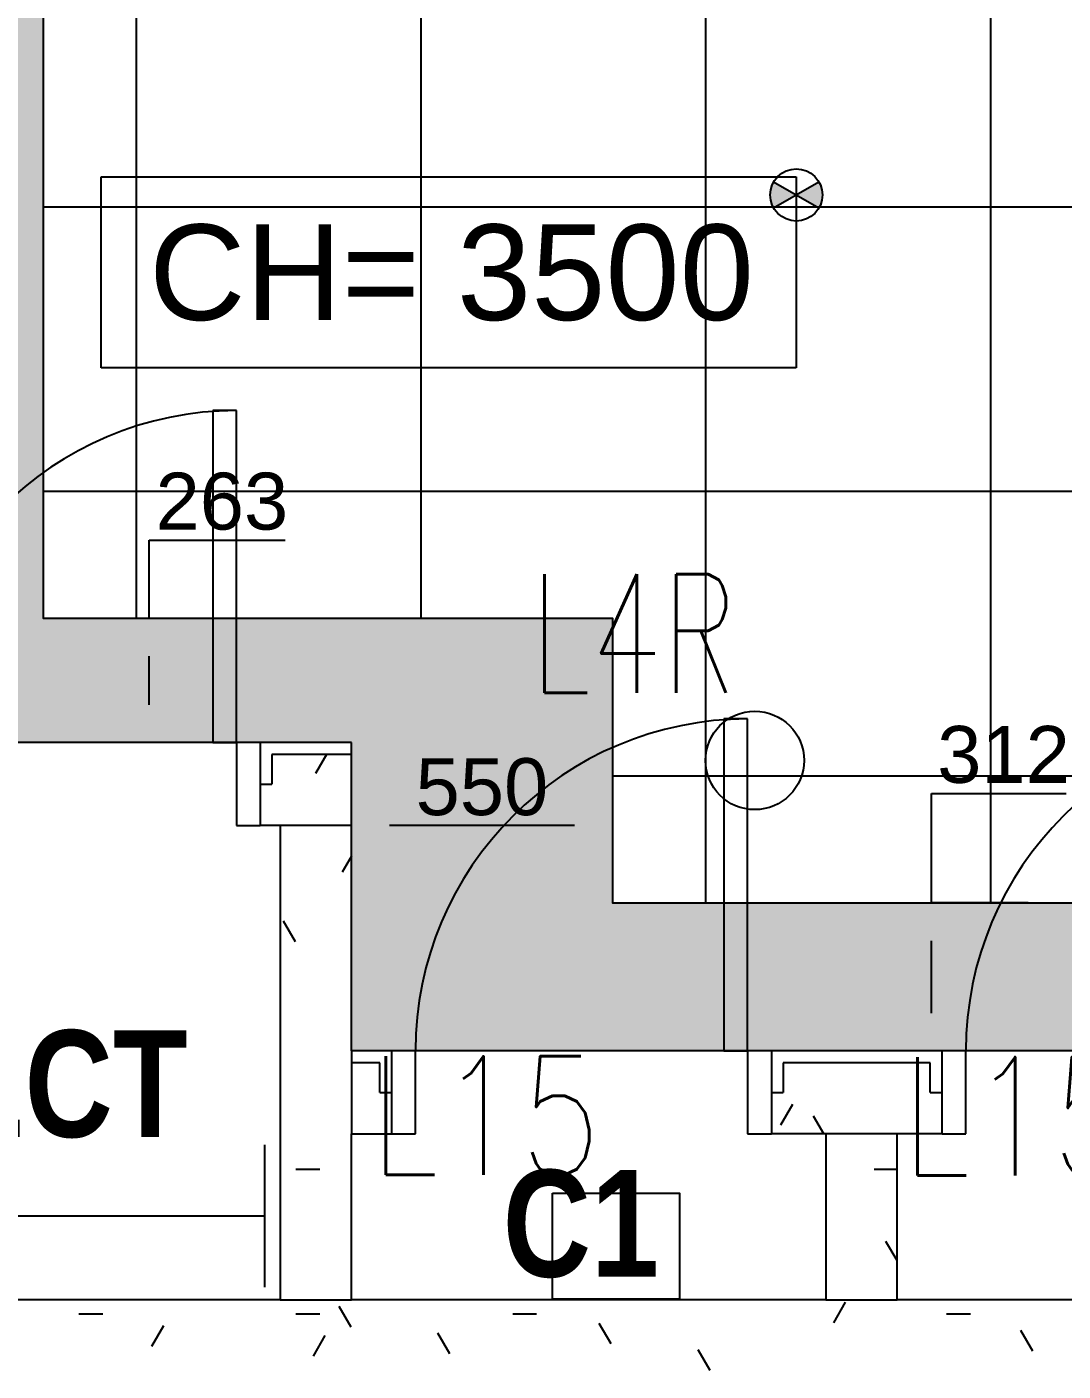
# Model space of a CAD drawing. Header units: millimetres. Extents: x -92759 to 184353, y -15225 to 86714.
# Drawn here: x -39717 to -37533, y 57791 to 60625 of the extents above; entities that cross this region are included whole.
import ezdxf

# ---------------------------------------------------------------- set-up
doc = ezdxf.new("R2010")
doc.units = ezdxf.units.MM
doc.linetypes.add('HIDDEN', pattern=[0.375, 0.25, -0.125])
doc.layers.get('Defpoints').update_dxf_attribs({"color": 8})
for name, color, linetype in [('0-1', 9, 'Continuous'), ('0-L15', 1, 'Continuous'), ('0-Motion Sensor', 1, 'Continuous'), ('A-_DOOR----_E-1', 8, 'Continuous'), ('A-_ROOMNAME_A', 8, 'Continuous'), ('A-_WALL----_E', 8, 'Continuous'), ('A-_WALL----_H-1', 9, 'Continuous'), ('A-_WALLPRTN_E', 8, 'Continuous'), ('A-PATT-CONC', 8, 'Continuous'), ('E-_LITG _ CKT -DB', 1, 'HIDDEN'), ('E-legend', 1, 'Continuous'), ('HF', 7, 'Continuous'), ('HF Text', 7, 'Continuous'), ('HFI 02', 7, 'Continuous')]:
    doc.layers.add(name, color=color, linetype=linetype)
doc.layers.add('HFI 9MM FPB', color=94, linetype='Continuous', lineweight=5)
doc.styles.add('Arial', font='arial.ttf')
doc.styles.add('Arial Narrow_B_1', font='ARIALNB.TTF', dxfattribs={"height": 300})
doc.styles.add('Arial_4', font='arial.ttf', dxfattribs={"height": 1.8})
doc.styles.add('Simplex', font='simplex_.ttf', dxfattribs={"width": 0.7, "height": 450})
doc.styles.get("Standard").update_dxf_attribs({"font": 'arial.ttf'})
doc.styles.add('TEXT_Default', font='SIMPLEX.SHX', dxfattribs={"width": 0.8})
doc.dimstyles.get("Standard").update_dxf_attribs({"dimtxt": 0.18, "dimasz": 0.18, "dimexe": 0.18, "dimexo": 0.0625, "dimgap": 0.09, "dimtad": 0, "dimtih": 1, "dimtoh": 1, "dimdec": 4, "dimzin": 0, "dimdsep": 46, "dimtxsty": 'Standard', "dimcen": 0.09, "dimadec": 0, "dimazin": 0, "dimtfac": 1, "dimtdec": 4, "dimtofl": 0, "dimtmove": 0, "dimatfit": 3, "dimfxl": 1, "dimtolj": 1, "dimtzin": 0, "dimarcsym": 0})
pattern_1 = [(0, (-11870.95, 40538.29), (609.6, 152.4), [50.292, -406.908, 50.292, -406.908, -2438.4]), (0, (-11870.95, 40538.29), (609.6, 152.4), [-914.4, 50.292, -864.108, 50.292, -406.908, -1066.8]), (0, (-11870.95, 40538.29), (609.6, 152.4), [-2286, 50.292, -254.508, 50.292, -711.708]), (120, (-11642.35, 40614.49), (-436.7823, 451.7291), [50.292, -406.908, 50.292, -406.908, -2438.4]), (120, (-11642.35, 40614.49), (-436.7823, 451.7291), [-914.4, 50.292, -864.108, 50.292, -406.908, -1066.8]), (120, (-11642.35, 40614.49), (-436.7823, 451.7291), [-2286, 50.292, -254.508, 50.292, -711.708]), (240, (-11566.15, 40919.29), (-172.8177, -604.1291), [50.292, -406.908, 50.292, -406.908, -2438.4]), (240, (-11566.15, 40919.29), (-172.8177, -604.1291), [-914.4, 50.292, -864.108, 50.292, -406.908, -1066.8]), (240, (-11566.15, 40919.29), (-172.8177, -604.1291), [-2286, 50.292, -254.508, 50.292, -711.708])]

# ---------------------------------------------------------------- blocks, each defined once
blk = doc.blocks.new('IDA - F - Single - Swing - 800L X 2100H - FMD-03-2HR RISERS-10593745-BLK8_RHH_1ST STOREY PLAN')
at = {"layer": 'A-_DOOR----_E-1'}
for p, q in [((350, 787.5), (300, 787.5)), ((300, 787.5), (300, 87.5)), ((350, 87.5), (350, 787.5)), ((-350, 87.5), (-400, 87.5)), ((-350, -87.5), (-350, 87.5)), ((300, 87.5), (350, 87.5)), ((400, 87.5), (350, 87.5)), ((350, 87.5), (350, -87.5)), ((-400, -87.5), (-350, -87.5)), ((350, -87.5), (400, -87.5))]:
    blk.add_line(p, q, dxfattribs=at)
blk.add_arc((350, 87.5), 700, 90, 180, dxfattribs=at)
blk.add_arc((350, 87.5), 700, 90, 180, dxfattribs=at)
blk = doc.blocks.new('A$Cb2bf8f38')
at = {"layer": 'A-_WALL----_H-1'}
h = blk.add_hatch(dxfattribs=at)
h.set_pattern_fill('FP_1', color=256, style=0, pattern_type=2)
h.set_pattern_definition(pattern_1)
h.paths.add_polyline_path([(3707.5, 26400), (3900, 26400), (3900, 26550), (3732.5, 26550), (3732.5, 26487.5), (3707.5, 26487.5)])
h.paths.add_polyline_path([(2300, 26400), (2907.5, 26400), (2907.5, 26487.5), (2882.5, 26487.5), (2882.5, 26550), (2300, 26550), (2300, 26487.5)])
h = blk.add_hatch(dxfattribs=at)
h.set_pattern_fill('FP_1', color=256, style=0, pattern_type=2)
h.set_pattern_definition(pattern_1)
h.paths.add_polyline_path([(3900, 25400), (3900, 26400), (3750, 26400), (3750, 25400)])
h = blk.add_hatch(dxfattribs=at)
h.set_pattern_fill('FP_1', color=256, style=0, pattern_type=2)
h.set_pattern_definition(pattern_1)
h.paths.add_polyline_path([(6050, 25750), (6292.5, 25750), (6292.5, 25837.5), (6267.5, 25837.5), (6267.5, 25900), (5970, 25900), (5970, 25837.5), (5945, 25837.5), (5945, 25750)])
h.paths.add_polyline_path([(4900, 25750), (5145, 25750), (5145, 25837.5), (5120, 25837.5), (5120, 25900), (4810, 25900), (4810, 25837.5), (4785, 25837.5), (4785, 25750)])
h.paths.add_polyline_path([(3985, 25750), (3985, 25837.5), (3960, 25837.5), (3960, 25900), (3900, 25900), (3900, 25750)])
h.paths.add_polyline_path([(7092.5, 25750), (7200, 25750), (7200, 25900), (7117.5, 25900), (7117.5, 25837.5), (7092.5, 25837.5)])
h = blk.add_hatch(dxfattribs=at)
h.set_pattern_fill('FP_1', color=256, style=0, pattern_type=2)
h.set_pattern_definition(pattern_1)
h.paths.add_polyline_path([(5050, 25400), (5050, 25750), (4900, 25750), (4900, 25400)])
h = blk.add_hatch(dxfattribs=at)
h.set_pattern_fill('FP_1', color=256, style=0, pattern_type=2)
h.set_pattern_definition(pattern_1)
h.paths.add_polyline_path([(2300, 25250), (7200, 25250), (7200, 25400), (2300, 25400)])
at = {"layer": 'A-_WALL----_E'}
for p, q in [((3900, 26575), (3707.5, 26575)), ((3707.5, 26575), (3707.5, 26400)), ((3900, 26400), (3900, 26575)), ((3732.5, 26550), (3732.5, 26487.5)), ((3900, 26550), (3732.5, 26550)), ((3707.5, 26487.5), (3732.5, 26487.5)), ((3900, 26400), (3707.5, 26400)), ((3985, 25925), (3900, 25925)), ((3900, 25925), (3900, 25750)), ((3985, 25750), (3985, 25925)), ((5145, 25925), (4785, 25925)), ((4785, 25925), (4785, 25750)), ((5145, 25750), (5145, 25925)), ((3960, 25900), (3900, 25900)), ((3960, 25837.5), (3960, 25900)), ((5120, 25900), (4810, 25900)), ((4810, 25900), (4810, 25837.5)), ((5120, 25837.5), (5120, 25900)), ((3960, 25837.5), (3985, 25837.5)), ((4785, 25837.5), (4810, 25837.5)), ((5120, 25837.5), (5145, 25837.5)), ((3900, 25750), (3985, 25750)), ((5145, 25750), (4785, 25750)), ((3750, 25400), (3900, 25400)), ((4900, 25400), (5050, 25400))]:
    blk.add_line(p, q, dxfattribs=at)
at = {"layer": 'A-_WALLPRTN_E'}
for p, q in [((3750, 26400), (3750, 25400)), ((3900, 25925), (3900, 26400)), ((3900, 25400), (3900, 25750)), ((4900, 25750), (4900, 25400)), ((5050, 25400), (5050, 25750)), ((3750, 25400), (2450, 25400)), ((4900, 25400), (3900, 25400)), ((6050, 25400), (5050, 25400))]:
    blk.add_line(p, q, dxfattribs=at)
at = {"layer": 'A-_DOOR----_E-1'}
for p in [(3307.5, 26487.5), (4385, 25837.5), (5545, 25837.5)]:
    blk.add_blockref('IDA - F - Single - Swing - 800L X 2100H - FMD-03-2HR RISERS-10593745-BLK8_RHH_1ST STOREY PLAN', p, dxfattribs=at)
at = {"layer": 'A-_ROOMNAME_A', "char_height": 225, "attachment_point": 1, "style": 'Arial Narrow_B_1'}
for s, insert, width in [('ELECT', (2709.9, 25968.6), 1046.202), ('C1', (4218.9, 25674), 408.861)]:
    blk.add_mtext(s, dxfattribs=dict(at, insert=insert, width=width))
blk = doc.blocks.new('*D584')
at = {"layer": 'Defpoints', "color": 0, "transparency": 16777216}
for p in [(16993.5, 485699.2), (17197.4, 485699.2), (17205.4, 485386.7)]:
    blk.add_point(p, dxfattribs=at)
at = {"layer": 'HFI 02', "color": 0, "lineweight": -2, "transparency": 16777216}
for p, q in [((16993.5, 485699.2), (16993.5, 485929.7)), ((16993.5, 485929.7), (17277.3, 485929.7)), ((17197.4, 485699.2), (16993.3, 485699.2)), ((16993.5, 485466.7), (16993.5, 485619.2)), ((17205.3, 485386.7), (16993.3, 485386.7))]:
    blk.add_line(p, q, dxfattribs=at)
at = {"layer": 'HFI 02', "color": 0, "transparency": 16777216}
for points in [[(16980.2, 485619.2), (17006.8, 485619.2), (16993.5, 485699.2)], [(16980.2, 485466.7), (17006.8, 485466.7), (16993.5, 485386.7)]]:
    blk.add_solid(points, dxfattribs=at)
at = {"layer": 'HFI 02', "color": 152, "true_color": 0x2776bb, "transparency": 16777216, "insert": (17145.4, 486011), "char_height": 120, "attachment_point": 5, "style": 'Arial'}
blk.add_mtext('\\A1;312', dxfattribs=at)
blk = doc.blocks.new('*D681')
at = {"layer": 'Defpoints', "color": 0, "transparency": 16777216}
for p in [(16321, 485881.6), (15771, 485861.7), (15771, 485861.7)]:
    blk.add_point(p, dxfattribs=at)
at = {"layer": 'HFI 02', "color": 0, "lineweight": -2, "transparency": 16777216}
for p, q in [((16321, 485881.5), (16321, 485861.5)), ((15771, 485861.8), (15771, 485861.9)), ((16241, 485861.7), (15851, 485861.7))]:
    blk.add_line(p, q, dxfattribs=at)
at = {"layer": 'HFI 02', "color": 0, "transparency": 16777216}
for points in [[(15851, 485875), (15851, 485848.4), (15771, 485861.7)], [(16241, 485875), (16241, 485848.4), (16321, 485861.7)]]:
    blk.add_solid(points, dxfattribs=at)
at = {"layer": 'HFI 02', "color": 152, "true_color": 0x2776bb, "transparency": 16777216, "insert": (16046, 485943), "char_height": 120, "attachment_point": 5, "style": 'Arial'}
blk.add_mtext('\\A1;550', dxfattribs=at)
blk = doc.blocks.new('*D680')
at = {"layer": 'Defpoints', "color": 0, "transparency": 16777216}
for p in [(15344.3, 486299.2), (15344.3, 486036.7), (15344.3, 486036.7)]:
    blk.add_point(p, dxfattribs=at)
at = {"layer": 'HFI 02', "color": 0, "lineweight": -2, "transparency": 16777216}
for p, q in [((15344.3, 486299.2), (15344.3, 486463.7)), ((15344.3, 486463.7), (15631.5, 486463.7)), ((15344.3, 486299.2), (15344.1, 486299.2)), ((15344.3, 486116.7), (15344.3, 486219.2)), ((15344.3, 486036.7), (15344.1, 486036.7))]:
    blk.add_line(p, q, dxfattribs=at)
at = {"layer": 'HFI 02', "color": 0, "transparency": 16777216}
for points in [[(15331, 486219.2), (15357.6, 486219.2), (15344.3, 486299.2)], [(15331, 486116.7), (15357.6, 486116.7), (15344.3, 486036.7)]]:
    blk.add_solid(points, dxfattribs=at)
at = {"layer": 'HFI 02', "color": 152, "true_color": 0x2776bb, "transparency": 16777216, "insert": (15497.9, 486545), "char_height": 120, "attachment_point": 5, "style": 'Arial'}
blk.add_mtext('\\A1;263', dxfattribs=at)
blk = doc.blocks.new('L15 Square')
at = {"layer": 'E-legend', "lineweight": 25}
blk.add_lwpolyline([(-438942.6, 389274.6), (-438674.5, 389274.6), (-438674.5, 389050.7), (-438942.6, 389050.7)], close=True, dxfattribs=at)
at = {"layer": 'E-legend', "lineweight": 25, "style": 'TEXT_Default', "width": 0.8}
blk.add_text('L15', height=250, dxfattribs=at).set_placement((-439328, 389312.8))
blk = doc.blocks.new('L15-RISER')
at = {"layer": 'E-legend', "lineweight": 25}
for p, q in [((20488.5, -12614.6), (20488.5, -12914.6)), ((21688.5, -12914.6), (21688.5, -12614.6)), ((20488.5, -12764.6), (21688.5, -12764.6))]:
    blk.add_line(p, q, dxfattribs=at)
at = {"layer": 'E-legend', "lineweight": 25, "style": 'Simplex', "width": 0.5}
blk.add_text('L15', height=350, dxfattribs=at).set_placement((20383.5, -12548.1))
blk = doc.blocks.new('Motion Sensor')
at = {"layer": 'E-legend', "lineweight": 25}
h = blk.add_hatch(color=256, dxfattribs=at)
h.dxf.hatch_style = 1
h.paths.add_polyline_path([(10021, -17121.6), (9973.3, -17094.1, 0.131652), (9965.9, -17121.6, 0.131652), (9973.3, -17149.1)])
h = blk.add_hatch(color=256, dxfattribs=at)
h.dxf.hatch_style = 1
h.paths.add_polyline_path([(10068.6, -17094.1), (10021, -17121.6), (10068.6, -17149.1, 0.131652), (10076, -17121.6, 0.131652)])
for p, q in [((9973.3, -17094.1), (10068.6, -17149.1)), ((9973.3, -17149.1), (10068.6, -17094.1))]:
    blk.add_line(p, q, dxfattribs=at)
blk.add_circle((10021, -17121.6), 55, dxfattribs=at)
blk = doc.blocks.new('A$C020d881d')
at = {"layer": 'E-legend', "lineweight": 25}
blk.add_circle((818.7, 172), 103.8, dxfattribs=at)
at = {"layer": 'E-legend', "lineweight": 25, "style": 'Simplex', "width": 0.7}
blk.add_text('L4R', height=250, dxfattribs=at).set_placement((345.2, 314.3))
blk = doc.blocks.new('EL_B8_L1_R4')
at = {"layer": '0-L15'}
blk.add_blockref('L15-RISER', (-7178.2, -2216.7), dxfattribs=at)
at = {"layer": '0-L15', "color": 0, "linetype": 'ByBlock', "lineweight": 0}
for p in [(454059, -404207.5), (455179.5, -404209)]:
    blk.add_blockref('L15 Square', p, dxfattribs=at)
at = {"layer": '0-Motion Sensor'}
blk.add_blockref('Motion Sensor', (5609.5, 4292.9), dxfattribs=at)
at = {"layer": 'E-_LITG _ CKT -DB', "ltscale": 0.5}
blk.add_blockref('A$C020d881d', (14724.3, -14192.8), dxfattribs=at)
blk = doc.blocks.new('RCP_B8L1')
at = {"layer": 'A-PATT-CONC'}
h = blk.add_hatch(dxfattribs=at)
h.set_pattern_fill('ANSI37', color=256, scale=189, angle=45)
h.set_pattern_definition([(90, (18720.95, 488099.2), (-600.075, 0), []), (180, (18720.95, 488099.2), (-6e-14, -600.075), [])])
h.paths.add_polyline_path([(15120.95033, 488099.20958), (15120.95033, 486299.20958), (16320.95033, 486299.20958), (16320.95033, 485699.20958), (18720.95033, 485699.20958), (18720.95033, 488099.20958)])
at = {"layer": 'HFI 9MM FPB'}
h = blk.add_hatch(dxfattribs=at)
h.set_pattern_fill('ANSI33', color=256, scale=50)
h.paths.add_polyline_path([(3420.95034, 503711.71507), (3420.95034, 499961.70958), (14170.95033, 499961.70958), (14170.95033, 498786.70958), (14170.95033, 496961.70958), (14620.95033, 496961.70958), (14620.95033, 495861.70958), (14170.95033, 495861.70958), (14170.95033, 487961.70958), (14770.95033, 487961.70958), (14770.95033, 488411.70958), (17420.95033, 488411.70958), (17420.95033, 489484.4), (17420.95033, 489561.70958), (19070.95033, 489561.70958), (19070.95033, 488561.70958), (18870.95033, 488561.70958), (18870.95033, 487961.70958), (19070.95033, 487961.70958), (19070.95033, 485386.70958), (15770.95033, 485386.70958), (15770.95033, 486036.70958), (14170.95033, 486036.70958), (14170.95033, 474361.70958), (16695.95033, 474361.70958), (16695.95033, 472561.70958), (14827.95033, 472561.70958), (14827.95033, 472661.70958), (14170.95033, 472661.70958), (14170.95033, 456911.7134), (11460.95032, 456911.7134), (11460.95032, 457661.70958), (7770.95034, 457661.70958), (7770.95034, 457211.70958), (3170.94439, 457211.70958), (3170.94439, 464761.70958), (-2529.04966, 464761.70958), (-2529.04966, 475336.70958), (5770.95034, 475336.70958), (5770.95034, 465361.70958), (12071.95033, 465361.70958), (12071.95033, 486011.70958), (3321.95033, 486011.70958), (3321.95033, 497561.70958), (-2879.04966, 497561.70958), (-2879.04966, 499961.70958), (1920.95034, 499961.70958), (1920.95034, 503711.71507), (2120.95034, 503711.71507)])
h.paths.add_polyline_path([(13420.95033, 497861.70958), (13420.95033, 457661.70958), (12820.95033, 457661.70958), (12820.95033, 497861.70958), (-2178.96619, 497861.70958), (-2178.96619, 499661.70958), (13420.95033, 499661.70958)], flags=16)
h.paths.add_polyline_path([(12070.95033, 496961.70958), (3671.95033, 496961.70959), (3671.95033, 486161.70959), (12070.95033, 486161.70958)], flags=16)
h.paths.add_polyline_path([(15120.95033, 488099.20958), (15120.95033, 486299.20958), (16320.95033, 486299.20958), (16320.95033, 485699.20958), (18720.95033, 485699.20958), (18720.95033, 488099.20958)], flags=16)
h.paths.add_polyline_path([(8070.95034, 463261.70958), (11870.95034, 463261.70958), (11870.95034, 459461.70958), (8070.95034, 459461.70958)], flags=0)
h.paths.add_polyline_path([(7920.95034, 463411.70958), (12020.95034, 463411.70958), (12020.95034, 459311.70958), (7920.95034, 459311.70958)], flags=16)
h.paths.add_polyline_path([(-1979.04966, 474849.20967), (5220.95034, 474849.20967), (5220.95034, 465249.22398), (-1979.04966, 465249.22398)], flags=16)
h.paths.add_polyline_path([(-2529.04966, 467793.20229), (-2529.04966, 464761.70958), (3170.94439, 464761.70958), (3170.94439, 457211.70958), (7770.95034, 457211.70958), (7770.95034, 457661.70958), (11460.95032, 457661.70958), (11460.95032, 456911.7134), (14170.95033, 456911.7134), (14170.95033, 472661.70958), (14020.95033, 472661.70958), (14020.95033, 457061.70958), (11610.95032, 457061.70958), (11610.95032, 457811.70958), (7620.95034, 457811.70958), (7620.95034, 457361.70958), (3320.94439, 457361.70958), (3320.94439, 464911.70958), (-2379.04966, 464911.70958), (-2379.04966, 467793.20229), (-2379.04966, 475186.70967), (5620.95034, 475186.70967), (5620.95034, 465211.72398), (12220.95033, 465211.72398), (12220.95033, 486011.70958), (12070.95033, 486011.70958), (12070.95033, 465361.72398), (5770.95034, 465361.72398), (5770.95034, 475336.70967), (-2529.04966, 475336.70967)], flags=16)
at = {"layer": 'HF'}
blk.add_lwpolyline([(14170.95033, 495861.70958), (14170.95033, 487961.70958), (14770.95033, 487961.70958), (14770.95033, 488411.70958), (17420.95033, 488411.70958), (17420.95033, 489484.4), (17420.95033, 489561.70958), (19070.95033, 489561.70958), (19070.95033, 488561.70958), (18870.95033, 488561.70958), (18870.95033, 487961.70958), (19070.95033, 487961.70958), (19070.95033, 485386.70958), (15770.95033, 485386.70958), (15770.95033, 486036.70958), (14170.95033, 486036.70958), (14170.95033, 474361.70958), (16695.95033, 474361.70958), (16695.95033, 472561.70958), (14827.95033, 472561.70958), (14827.95033, 472661.70958), (14170.95033, 472661.70958), (14170.95033, 456911.7134)], dxfattribs=at)
at = {"layer": 'HFI 02'}
blk.add_lwpolyline([(15120.95033, 488099.20958), (15120.95033, 486299.20958), (16320.95033, 486299.20958), (16320.95033, 485699.20958), (18720.95033, 485699.20958), (18720.95033, 488099.20958)], close=True, dxfattribs=at)
at = {"layer": 'HF Text', "insert": (15344.39092, 487129.09787), "char_height": 201.462343, "width": 1263.3462081, "attachment_point": 1, "style": 'Arial_4', "bg_fill": 16, "box_fill_scale": 1.5, "bg_fill_color": 256, "bg_fill_transparency": 0}
blk.add_mtext('CH= 3500', dxfattribs=at)
at = {"layer": 'HFI 02'}
for base, p1, p2, picture, middle in [((15344.31666, 486036.70958), (15344.31666, 486299.20958), (15344.31666, 486036.70958), '*D680', (15497.90466, 486463.70858)), ((16993.49126, 485699.20958), (17205.40017, 485386.70958), (17197.41435, 485699.20958), '*D584', (17145.40122, 485929.69258))]:
    dim = blk.add_linear_dim(base=base, p1=p1, p2=p2, angle=90, dimstyle='Standard', dxfattribs=at)
    dim.commit()
    dim.dimension.update_dxf_attribs({"geometry": picture, "text_midpoint": middle, "dimtype": 128})
dim = blk.add_linear_dim(base=(15770.95033, 485861.70958), p1=(16320.95033, 485881.60656), p2=(15770.95033, 485861.70958), dimstyle='Standard', dxfattribs=at)
dim.commit()
dim.dimension.update_dxf_attribs({"geometry": '*D681', "text_midpoint": (16045.95033, 485942.97834)})

msp = doc.modelspace()

# ---------------------------------------------------------------- block references
at = {"layer": '0-1'}
msp.add_blockref('A$Cb2bf8f38', (-42933, 32541.2), dxfattribs=at)

# ---------------------------------------------------------------- next in the draw order: block references
at = {"color": 0}
msp.add_blockref('EL_B8_L1_R4', (-53725.9, 73099.6), dxfattribs=at)
at = {"layer": 'A-PATT-CONC', "color": 152, "true_color": 0x2776bb}
msp.add_blockref('RCP_B8L1', (-54804, -426920.5), dxfattribs=at)

doc.saveas('drawing.dxf')
